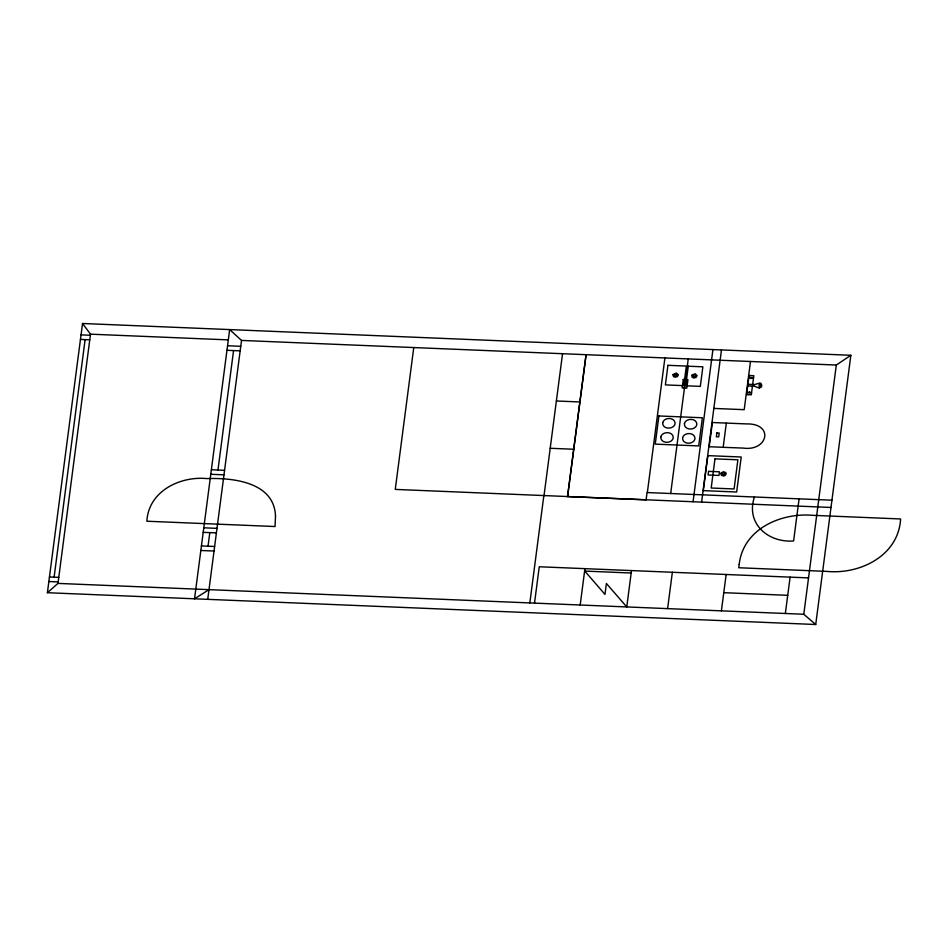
<?xml version="1.0" encoding="UTF-8"?>
<svg xmlns="http://www.w3.org/2000/svg" width="948" height="948" viewBox="0 0 948 948"><rect width="100%" height="100%" fill="white"/><g stroke="black" fill="none" stroke-linecap="round" stroke-linejoin="round"><path stroke-width="1.42" d="M47.4 592.713L82.535 323.493L850.854 355.287L815.718 624.507L47.4 592.713L57.982 583.399L90.51 334.17L82.535 323.493M54.107 577.178L85.119 339.609M208.027 546.202L209.804 532.622M217.969 470.018L233.564 350.582M207.731 599.349L241.527 340.427L229.665 329.584L194.53 598.804L208.998 589.656M413.766 347.549L395.257 489.405L830.993 507.464M529.837 602.928L543.856 495.555M544.034 495.555L562.543 353.711M534.506 603.118L539.258 566.762L808.537 577.901M586.018 354.682L567.496 496.562L646.109 499.821L647.057 492.545L831.941 500.2M567.615 496.539L586.125 354.682M580.188 605.002L584.928 568.658M631.498 570.577L626.758 606.933L606.4 583.494L604.978 594.396L584.632 570.897M647.354 492.522L664.915 357.941M670.686 493.481L688.248 358.913M667.605 608.616L672.357 572.272M693.059 501.765L712.92 349.575M701.603 502.12L721.464 349.931M723.17 447.314L743.173 448.084C768.07 451.615 774.421 423.246 746.325 423.91L712.375 422.512L709.211 446.733L723.17 447.314L726.334 423.092M750.496 361.484L744.204 409.678L713.832 408.422M721.404 610.844L726.156 574.5M752.439 386.109L751.302 394.83L746.562 394.629L749.062 375.491L753.802 375.681L752.653 384.473M753.909 386.168L754.122 384.533M754.43 496.989C745.472 523.497 768.129 542.943 793.595 540.964L799.093 498.838M785.347 613.498L790.099 577.131M815.718 624.507L803.785 614.268L836.314 365.039L850.854 355.287M90.51 334.17L228.326 339.882M241.527 340.427L836.314 365.039M81.054 334.869L90.368 335.26M80.462 339.42L89.776 339.799M227.556 345.759L240.756 346.304M226.963 350.298L240.164 350.855M748.802 377.494L753.542 377.683L748.79 377.553M747.913 384.272L754.596 384.556L759.751 383.087L760.96 383.383L761.801 385.457L761.457 386.938L759.099 388.064L754.383 386.18L747.699 385.907M746.811 392.697L751.551 392.887M556.369 400.992L579.951 401.964M550.196 448.274L573.777 449.257M211.38 469.746L224.569 470.291M210.788 474.284L223.977 474.829M203.796 527.799L216.997 528.356M203.204 532.349L216.405 532.894M201.426 545.929L214.627 546.475M200.834 550.48L214.035 551.025M584.608 571.075L631.178 573.007M723.774 592.678L787.717 595.32M49.45 576.988L58.764 577.368M48.858 581.527L58.172 581.918M57.982 583.399L803.785 614.257M275.512 515.973L275.038 526.531L146.857 521.222C148.504 491.325 179.824 475.967 206.83 478.586C233.007 477.685 274.114 482.034 275.512 515.973M760.806 385.172C758.459 393.432 758.649 378.714 760.806 385.172M658.907 415.959L655.234 444.126L698.7 445.927L702.373 417.76L658.907 415.959M667.937 365.312L665.389 384.9L683.781 385.658L686.34 366.07L667.937 365.312M660.875 436.755C660.116 443.546 671.457 444.174 673.175 438.213C673.921 431.435 662.581 430.795 660.875 436.755M662.723 422.571C661.977 429.361 673.305 429.989 675.023 424.029C675.77 417.25 664.43 416.61 662.723 422.571M672.938 374.602L673.483 376.51L674.846 377.186L677.334 376.664L678.377 374.827L676.362 372.991L672.938 374.602M674.087 374.816L675.723 376.309L677.192 374.934L675.497 373.868L674.087 374.816M683.271 379.437L682.157 387.91L686.814 388.111L687.928 379.627L683.271 379.437M688.272 366.212L685.712 385.777L700.311 386.381L702.871 366.817L688.272 366.212M682.607 437.656C681.861 444.434 693.189 445.074 694.908 439.114C695.654 432.335 684.314 431.696 682.607 437.656M684.456 423.472C683.709 430.262 695.038 430.89 696.756 424.929C697.515 418.151 686.162 417.511 684.456 423.472M691.685 375.372L692.23 377.28L693.592 377.968L696.069 377.446L697.112 375.598L695.097 373.761L691.685 375.372M692.822 375.586L693.912 377.067L695.927 375.716L694.232 374.638L692.822 375.586M707.848 455.632L703.274 490.626L736.655 492.012L741.218 457.007L707.848 455.632M708.594 471.357L708.109 474.995L718.987 475.446L719.461 471.808L708.594 471.357M716.854 432.94L716.344 436.791L718.702 436.886L719.2 433.035L716.854 432.94M714.993 458.856L711.19 488.019L734.084 488.967L737.9 459.804L714.993 458.856M720.812 473.384L721.357 475.292L723.68 476.003L725.208 475.446L726.251 473.609L725.599 472.448L723.277 471.725L720.812 473.384M721.949 473.585L723.051 475.067L725.054 473.716L723.905 472.661L721.949 473.585M739.179 564.522L738.753 567.745L826.81 571.395C860.037 574.63 898.55 555.729 900.6 518.959L812.543 515.309C780.548 512.584 743.019 529.174 739.179 564.522M749.726 391.903C749.477 393.918 748.114 391.204 749.726 391.903M751.195 377.648C749.726 378.738 752.214 379.022 751.195 377.648"/></g></svg>
